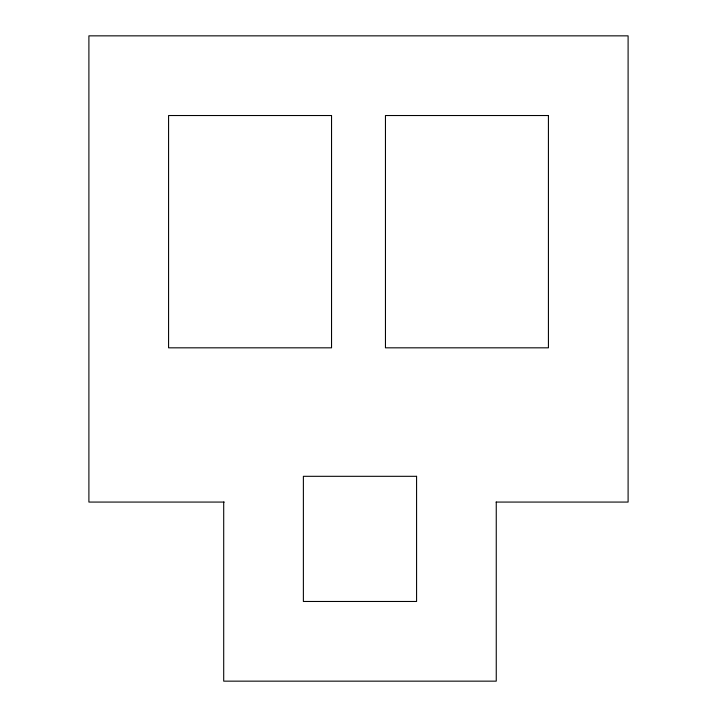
<?xml version="1.0" encoding="UTF-8"?>
<svg xmlns="http://www.w3.org/2000/svg" width="717" height="717" viewBox="0 0 717 717"><rect width="100%" height="100%" fill="white"/><g stroke="black" fill="none" stroke-linecap="round" stroke-linejoin="round"><path stroke-width="1.08" d="M224.26 502.07L88.899 502.07L88.899 35.85L628.101 35.85L628.101 502.07L496.092 502.07M496.254 502.07L496.254 681.15L223.704 681.15L223.704 502.07M331.541 115.527L168.576 115.527L168.576 347.826L331.541 347.826L331.541 115.527M548.424 115.527L385.459 115.527L385.459 347.826L548.424 347.826L548.424 115.527M416.577 476.312L303.381 476.312L303.381 601.473L416.577 601.473L416.577 476.312"/></g></svg>
